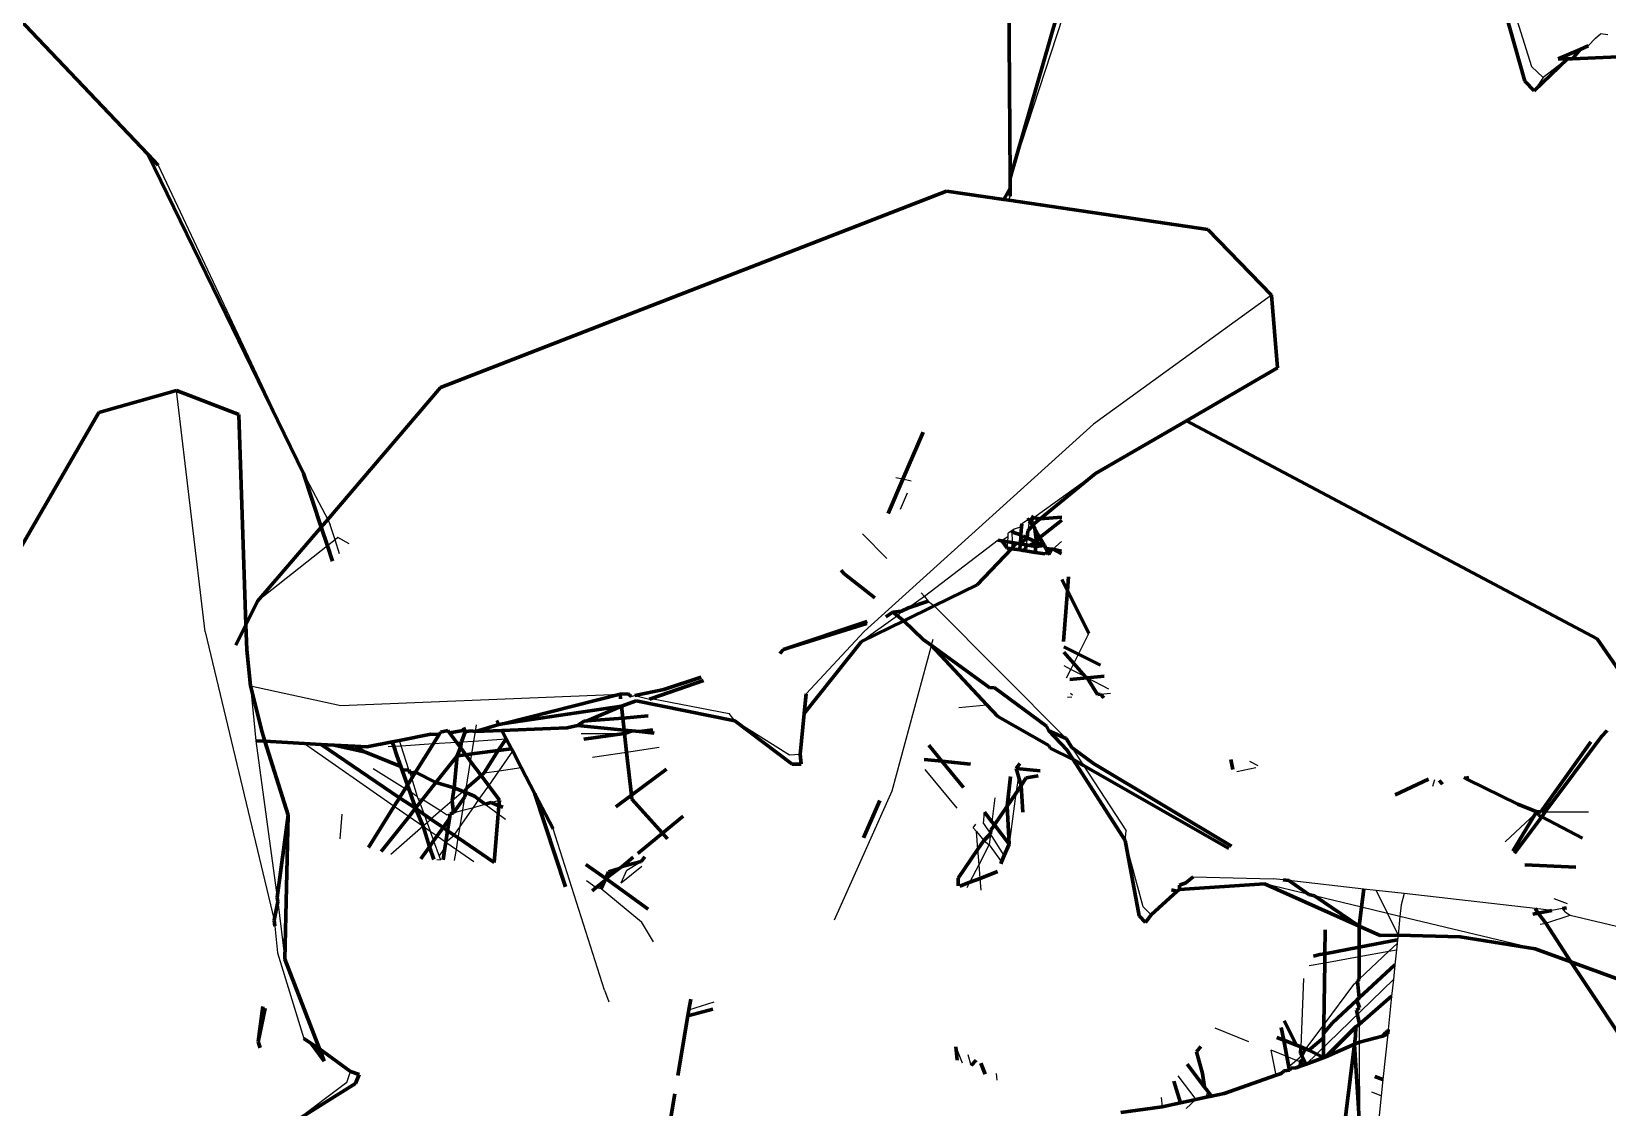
# Model space of a CAD drawing. Header units: millimetres. Extents: x 4307 to 31003, y 2809 to 20009.
# Drawn here: x 9845.02 to 9866.32, y 8947.4 to 8961.95 of the extents above; entities that cross this region are included whole.
import ezdxf

# ---------------------------------------------------------------- set-up
doc = ezdxf.new("R2010")
doc.units = ezdxf.units.MM
doc.layers.add('ProfileEdges', color=7, linetype='Continuous')

msp = doc.modelspace()

# ---------------------------------------------------------------- linework, layer by layer
for p, q in [((9864.87, 8962.816), (9865.29, 8961.473)), ((9858.246, 8959.965), (9859.039, 8962.393)), ((9866.155, 8961.858), (9866.056, 8961.752)), ((9866.155, 8961.858), (9866.223, 8961.915)), ((9866.324, 8961.902), (9866.223, 8961.915)), ((9865.779, 8961.577), (9865.451, 8961.326)), ((9865.29, 8961.473), (9865.451, 8961.326)), ((9865.451, 8961.326), (9865.33, 8961.145)), ((9846.733, 8960.141), (9848.696, 8955.97)), ((9858.23, 8959.665), (9858.247, 8959.723)), ((9861.78, 8958.381), (9859.371, 8956.639)), ((9847.368, 8953.83), (9846.983, 8957.095)), ((9859.371, 8956.639), (9856.274, 8953.834)), ((9848.696, 8955.97), (9849.025, 8955.351)), ((9856.796, 8955.893), (9856.704, 8955.914)), ((9856.909, 8955.868), (9856.796, 8955.893)), ((9859.401, 8955.97), (9858.566, 8955.371)), ((9856.763, 8955.489), (9856.859, 8955.708)), ((9849.025, 8955.351), (9849.059, 8955.278)), ((9849.125, 8955.075), (9849.059, 8955.278)), ((9858.268, 8955.196), (9858.221, 8955.164)), ((9858.299, 8955.218), (9858.268, 8955.196)), ((9858.268, 8955.196), (9858.276, 8955.038)), ((9858.401, 8955.252), (9858.299, 8955.218)), ((9858.482, 8955.342), (9858.403, 8955.289)), ((9858.502, 8955.325), (9858.486, 8955.196)), ((9858.566, 8955.371), (9858.506, 8955.359)), ((9849.02, 8954.992), (9848.078, 8954.243)), ((9849.125, 8955.075), (9849.02, 8954.992)), ((9849.162, 8955.104), (9849.125, 8955.075)), ((9849.185, 8954.886), (9849.125, 8955.075)), ((9849.313, 8955.019), (9849.162, 8955.104)), ((9856.253, 8955.153), (9856.582, 8954.821)), ((9858.085, 8955.071), (9857.09, 8954.31)), ((9858.219, 8955.121), (9858.136, 8955.062)), ((9858.208, 8954.963), (9858.214, 8955.049)), ((9858.214, 8955.049), (9858.219, 8955.121)), ((9858.219, 8955.121), (9858.221, 8955.164)), ((9858.276, 8955.038), (9858.265, 8954.954)), ((9858.475, 8955.103), (9858.463, 8955.005)), ((9858.941, 8955.051), (9858.822, 8954.947)), ((9858.457, 8954.958), (9858.453, 8954.925)), ((9858.779, 8954.873), (9858.721, 8954.883)), ((9858.822, 8954.947), (9858.779, 8954.873)), ((9857.042, 8954.359), (9857.09, 8954.31)), ((9857.09, 8954.31), (9856.874, 8954.155)), ((9857.09, 8954.31), (9857.14, 8954.244)), ((9857.14, 8954.244), (9857.22, 8954.18)), ((9857.22, 8954.18), (9859.003, 8952.386)), ((9856.724, 8954.048), (9856.237, 8953.698)), ((9856.779, 8954.108), (9856.724, 8954.048)), ((9847.368, 8953.83), (9848.302, 8949.931)), ((9855.491, 8952.994), (9856.274, 8953.834)), ((9857.201, 8953.727), (9857.18, 8953.648)), ((9859.171, 8953.528), (9859.312, 8953.809)), ((9857.173, 8953.623), (9856.649, 8951.676)), ((9859.107, 8953.401), (9859.171, 8953.528)), ((9859.067, 8953.322), (9858.977, 8953.369)), ((9859.009, 8953.206), (9859.067, 8953.322)), ((9859.067, 8953.322), (9859.107, 8953.401)), ((9859.265, 8953.221), (9859.067, 8953.322)), ((9847.98, 8953.098), (9848.055, 8952.357)), ((9847.98, 8953.098), (9849.2, 8952.832)), ((9859.582, 8953.057), (9859.289, 8953.208)), ((9849.2, 8952.832), (9852.975, 8952.986)), ((9853.125, 8952.956), (9853.177, 8952.967)), ((9853.177, 8952.967), (9853.371, 8952.919)), ((9853.4, 8952.929), (9854.45, 8952.724)), ((9857.555, 8952.805), (9857.931, 8952.841)), ((9859.022, 8952.945), (9859.08, 8952.951)), ((9859.091, 8952.975), (9859.06, 8952.997)), ((9859.468, 8952.987), (9859.602, 8953)), ((9854.528, 8952.628), (9854.45, 8952.724)), ((9855.265, 8952.163), (9854.528, 8952.628)), ((9851.001, 8952.354), (9851.022, 8952.483)), ((9851.022, 8952.483), (9851.036, 8952.574)), ((9852.451, 8952.455), (9853.035, 8952.454)), ((9848.055, 8952.357), (9848.342, 8950.236)), ((9848.709, 8952.32), (9849.924, 8951.473)), ((9849.84, 8952.279), (9849.916, 8952.284)), ((9849.916, 8952.284), (9850.019, 8952.29)), ((9850.019, 8952.29), (9849.996, 8952.363)), ((9850.019, 8952.29), (9850.453, 8952.319)), ((9850.123, 8951.966), (9850.019, 8952.29)), ((9850.453, 8952.319), (9850.763, 8952.339)), ((9850.763, 8952.339), (9850.831, 8952.343)), ((9850.831, 8952.343), (9851.001, 8952.354)), ((9850.972, 8952.179), (9851.001, 8952.354)), ((9851.001, 8952.354), (9851.437, 8952.382)), ((9851.34, 8951.951), (9851.524, 8952.215)), ((9852.601, 8952.137), (9853.064, 8952.205)), ((9853.064, 8952.205), (9853.502, 8952.269)), ((9859.081, 8952.265), (9859.238, 8952.024)), ((9850.896, 8951.71), (9850.956, 8952.079)), ((9850.956, 8952.079), (9850.972, 8952.179)), ((9851.34, 8951.951), (9851.639, 8951.995)), ((9855.407, 8952.173), (9855.265, 8952.163)), ((9859.238, 8952.024), (9859.813, 8951.139)), ((9861.567, 8951.992), (9861.31, 8951.936)), ((9861.6, 8952.017), (9861.484, 8952.077)), ((9850.071, 8951.707), (9849.637, 8951.979)), ((9850.16, 8951.85), (9850.138, 8951.92)), ((9850.24, 8951.601), (9850.16, 8951.85)), ((9851.139, 8951.922), (9851.34, 8951.951)), ((9851.2, 8951.75), (9851.34, 8951.951)), ((9857.095, 8951.968), (9857.528, 8951.446)), ((9858.36, 8951.874), (9858.324, 8951.646)), ((9863.979, 8951.828), (9863.955, 8951.74)), ((9850.133, 8951.669), (9850.071, 8951.707)), ((9850.24, 8951.601), (9850.133, 8951.669)), ((9850.249, 8951.573), (9850.24, 8951.601)), ((9850.304, 8951.561), (9850.249, 8951.573)), ((9850.249, 8951.573), (9850.269, 8951.517)), ((9850.55, 8951.408), (9850.304, 8951.561)), ((9850.854, 8951.673), (9850.708, 8951.546)), ((9850.849, 8951.417), (9850.878, 8951.598)), ((9850.896, 8951.71), (9850.854, 8951.673)), ((9850.878, 8951.598), (9850.854, 8951.673)), ((9850.995, 8951.457), (9851.069, 8951.564)), ((9851.069, 8951.564), (9851.2, 8951.75)), ((9856.649, 8951.676), (9855.869, 8949.932)), ((9858.04, 8951.585), (9858, 8951.262)), ((9858.324, 8951.646), (9858.233, 8950.959)), ((9849.193, 8951.032), (9849.219, 8951.363)), ((9849.924, 8951.473), (9850.124, 8951.334)), ((9850.269, 8951.517), (9850.327, 8951.359)), ((9850.327, 8951.359), (9850.367, 8951.249)), ((9850.55, 8951.408), (9850.42, 8951.295)), ((9850.708, 8951.546), (9850.55, 8951.408)), ((9850.631, 8951.357), (9850.55, 8951.408)), ((9850.631, 8951.357), (9850.681, 8951.371)), ((9850.724, 8951.383), (9850.849, 8951.417)), ((9850.813, 8951.197), (9850.995, 8951.457)), ((9850.813, 8951.197), (9850.849, 8951.417)), ((9850.849, 8951.417), (9850.995, 8951.457)), ((9850.995, 8951.457), (9851.153, 8951.5)), ((9851.153, 8951.5), (9851.33, 8951.367)), ((9851.232, 8951.522), (9851.346, 8951.553)), ((9851.33, 8951.367), (9851.426, 8951.295)), ((9857.888, 8951.239), (9857.901, 8951.392)), ((9864.935, 8950.989), (9865.345, 8951.375)), ((9865.417, 8951.394), (9865.478, 8951.394)), ((9865.478, 8951.394), (9866.062, 8951.395)), ((9850.313, 8951.202), (9849.876, 8950.82)), ((9850.124, 8951.334), (9850.313, 8951.202)), ((9850.367, 8951.249), (9850.313, 8951.202)), ((9850.313, 8951.202), (9850.408, 8951.136)), ((9850.42, 8951.295), (9850.367, 8951.249)), ((9850.367, 8951.249), (9850.408, 8951.136)), ((9850.408, 8951.136), (9850.455, 8951.005)), ((9850.408, 8951.136), (9850.502, 8951.071)), ((9850.733, 8951.082), (9850.813, 8951.197)), ((9850.788, 8951.044), (9850.813, 8951.197)), ((9852.765, 8948.983), (9852.071, 8951.168)), ((9857.748, 8951.181), (9857.782, 8951.228)), ((9857.748, 8951.181), (9857.79, 8951.13)), ((9857.888, 8951.239), (9857.98, 8951.098)), ((9859.803, 8951.008), (9859.813, 8951.139)), ((9850.455, 8951.005), (9850.532, 8950.795)), ((9850.502, 8951.071), (9850.622, 8950.987)), ((9850.622, 8950.987), (9850.733, 8951.082)), ((9850.622, 8950.987), (9850.763, 8950.888)), ((9850.763, 8950.888), (9850.788, 8951.044)), ((9857.79, 8951.13), (9857.89, 8951.01)), ((9857.81, 8950.892), (9857.79, 8951.13)), ((9857.827, 8950.686), (9857.962, 8950.951)), ((9857.89, 8951.01), (9857.962, 8950.951)), ((9857.98, 8951.098), (9857.962, 8950.951)), ((9857.962, 8950.951), (9858.131, 8950.72)), ((9858.168, 8950.808), (9857.98, 8951.098)), ((9860.043, 8950.11), (9859.803, 8951.008)), ((9850.501, 8950.75), (9850.549, 8950.748)), ((9850.532, 8950.795), (9850.609, 8950.905)), ((9850.532, 8950.795), (9850.549, 8950.748)), ((9850.739, 8950.738), (9850.763, 8950.888)), ((9850.763, 8950.888), (9850.997, 8950.725)), ((9853.066, 8950.606), (9853.259, 8950.723)), ((9857.827, 8950.686), (9857.81, 8950.892)), ((9852.989, 8950.434), (9853.269, 8950.661)), ((9852.989, 8950.434), (9853.066, 8950.606)), ((9857.704, 8950.443), (9857.827, 8950.686)), ((9857.843, 8950.497), (9857.827, 8950.686)), ((9857.856, 8950.337), (9857.843, 8950.497)), ((9860.722, 8950.516), (9861.801, 8950.492)), ((9852.523, 8950.468), (9852.651, 8950.371)), ((9852.651, 8950.371), (9852.721, 8950.361)), ((9852.721, 8950.361), (9853.266, 8949.908)), ((9857.667, 8950.372), (9857.704, 8950.443)), ((9862.285, 8950.278), (9861.683, 8950.423)), ((9861.938, 8950.477), (9861.801, 8950.492)), ((9863.024, 8950.352), (9862.012, 8950.468)), ((9863.192, 8950.333), (9863.024, 8950.352)), ((9863.192, 8950.333), (9863.344, 8950.023)), ((9863.571, 8950.29), (9863.192, 8950.333)), ((9863.571, 8950.29), (9863.53, 8950.137)), ((9865.342, 8950.087), (9863.571, 8950.29)), ((9848.349, 8950.179), (9848.444, 8949.404)), ((9860.15, 8950.005), (9860.043, 8950.11)), ((9862.994, 8950.107), (9862.359, 8950.26)), ((9863.344, 8950.023), (9862.994, 8950.107)), ((9863.53, 8950.137), (9863.514, 8949.982)), ((9865.568, 8950.061), (9865.342, 8950.087)), ((9865.711, 8950.089), (9865.568, 8950.061)), ((9865.778, 8950.151), (9865.596, 8950.222)), ((9865.753, 8950.04), (9865.711, 8950.089)), ((9853.425, 8949.638), (9853.266, 8949.908)), ((9863.344, 8950.023), (9863.488, 8949.73)), ((9863.514, 8949.982), (9863.344, 8950.023)), ((9863.514, 8949.982), (9863.488, 8949.73)), ((9865.342, 8949.542), (9863.514, 8949.982)), ((9865.408, 8949.876), (9865.487, 8949.891)), ((9865.487, 8949.891), (9865.813, 8950)), ((9865.753, 8950.04), (9865.813, 8950)), ((9865.813, 8950), (9868.499, 8949.356)), ((9848.31, 8949.852), (9848.347, 8949.491)), ((9863.481, 8949.665), (9863.476, 8949.614)), ((9863.488, 8949.73), (9863.481, 8949.665)), ((9848.347, 8949.491), (9848.7, 8948.332)), ((9862.498, 8949.355), (9862.964, 8949.438)), ((9862.964, 8949.438), (9863.366, 8949.51)), ((9862.965, 8949.133), (9863.366, 8949.51)), ((9863.366, 8949.51), (9863.476, 8949.614)), ((9863.366, 8949.51), (9863.467, 8949.528)), ((9863.467, 8949.528), (9863.446, 8949.328)), ((9863.476, 8949.614), (9863.467, 8949.528)), ((9862.288, 8949.317), (9862.498, 8949.355)), ((9863.446, 8949.328), (9863.425, 8949.13)), ((9862.209, 8949.142), (9862.176, 8948.217)), ((9863.425, 8949.13), (9862.245, 8947.984)), ((9862.888, 8949.061), (9862.485, 8948.522)), ((9862.888, 8949.061), (9862.939, 8949.108)), ((9863.425, 8949.13), (9863.402, 8948.903)), ((9852.765, 8948.983), (9852.822, 8948.826)), ((9853.906, 8948.719), (9854.247, 8948.828)), ((9863.402, 8948.903), (9863.355, 8948.455)), ((9861.474, 8948.284), (9861.016, 8948.471)), ((9862.485, 8948.522), (9862.238, 8948.192)), ((9862.967, 8948.28), (9862.966, 8948.527)), ((9863.349, 8948.394), (9863.284, 8947.775)), ((9863.352, 8948.426), (9863.349, 8948.394)), ((9863.355, 8948.455), (9863.352, 8948.426)), ((9857.514, 8948.22), (9857.6, 8948.003)), ((9861.84, 8947.835), (9861.773, 8948.173)), ((9861.985, 8948.088), (9861.773, 8948.173)), ((9862.97, 8947.098), (9862.967, 8948.28)), ((9857.719, 8947.964), (9857.681, 8948.11)), ((9862.117, 8948.035), (9861.985, 8948.088)), ((9862.117, 8948.035), (9862.012, 8947.947)), ((9862.189, 8948.095), (9862.117, 8948.035)), ((9862.168, 8948.015), (9862.117, 8948.035)), ((9862.245, 8947.984), (9862.168, 8948.015)), ((9849.282, 8947.737), (9848.594, 8947.22)), ((9849.282, 8947.737), (9849.334, 8947.883)), ((9858.069, 8947.767), (9858.062, 8947.857)), ((9860.514, 8947.826), (9860.756, 8947.506)), ((9863.284, 8947.775), (9863.261, 8947.554)), ((9860.286, 8947.534), (9860.303, 8947.409)), ((9860.914, 8947.624), (9860.894, 8947.536)), ((9860.936, 8947.545), (9860.914, 8947.624)), ((9863.261, 8947.554), (9863.133, 8947.606)), ((9863.261, 8947.554), (9863.162, 8946.599)), ((9860.624, 8947.387), (9860.756, 8947.506))]:
    msp.add_line(p, q)
at = {"layer": 'ProfileEdges', "lineweight": 211}
for p, q in [((9858.214, 8964.76), (9858.246, 8959.965)), ((9858.246, 8959.965), (9859.046, 8962.741)), ((9865.2, 8961.276), (9864.837, 8962.577)), ((9844.674, 8962.306), (9846.592, 8960.289)), ((9865.779, 8961.577), (9865.33, 8961.145)), ((9865.65, 8961.578), (9865.949, 8961.706)), ((9865.65, 8961.578), (9865.779, 8961.577)), ((9865.845, 8961.576), (9865.779, 8961.577)), ((9865.949, 8961.706), (9865.845, 8961.576)), ((9865.845, 8961.576), (9866.573, 8961.609)), ((9865.949, 8961.706), (9866.056, 8961.752)), ((9865.33, 8961.145), (9865.2, 8961.276)), ((9848.696, 8955.97), (9846.592, 8960.289)), ((9846.592, 8960.289), (9846.733, 8960.141)), ((9858.246, 8959.827), (9858.246, 8959.965)), ((9857.387, 8959.788), (9850.551, 8957.136)), ((9857.387, 8959.788), (9858.162, 8959.675)), ((9858.162, 8959.675), (9858.246, 8959.827)), ((9858.162, 8959.675), (9858.23, 8959.665)), ((9858.23, 8959.665), (9860.92, 8959.269)), ((9858.246, 8959.827), (9858.247, 8959.723)), ((9860.92, 8959.269), (9861.78, 8958.381)), ((9861.861, 8957.4), (9861.78, 8958.381)), ((9861.861, 8957.4), (9860.631, 8956.685)), ((9849.025, 8955.351), (9850.551, 8957.136)), ((9845.93, 8956.797), (9846.983, 8957.095)), ((9847.822, 8956.767), (9846.983, 8957.095)), ((9844.425, 8954.193), (9845.93, 8956.797)), ((9847.822, 8956.767), (9847.919, 8953.923)), ((9860.631, 8956.685), (9859.401, 8955.97)), ((9866.179, 8953.735), (9860.631, 8956.685)), ((9856.796, 8955.893), (9857.069, 8956.528)), ((9848.935, 8955.246), (9848.696, 8955.97)), ((9856.597, 8955.428), (9856.796, 8955.893)), ((9858.653, 8955.356), (9859.401, 8955.97)), ((9858.563, 8955.398), (9858.532, 8955.346)), ((9848.078, 8954.243), (9848.935, 8955.246)), ((9848.935, 8955.246), (9849.025, 8955.351)), ((9849.02, 8954.992), (9848.935, 8955.246)), ((9858.294, 8955.175), (9858.268, 8955.196)), ((9858.401, 8955.252), (9858.393, 8955.14)), ((9858.403, 8955.289), (9858.401, 8955.252)), ((9858.486, 8955.196), (9858.475, 8955.103)), ((9858.482, 8955.342), (9858.506, 8955.359)), ((9858.486, 8955.196), (9858.556, 8955.271)), ((9858.506, 8955.359), (9858.502, 8955.325)), ((9858.502, 8955.325), (9858.556, 8955.271)), ((9858.506, 8955.359), (9858.532, 8955.346)), ((9858.532, 8955.346), (9858.566, 8955.371)), ((9858.532, 8955.346), (9858.556, 8955.271)), ((9858.556, 8955.271), (9858.577, 8955.293)), ((9858.556, 8955.271), (9858.582, 8955.224)), ((9858.566, 8955.371), (9858.653, 8955.356)), ((9858.577, 8955.293), (9858.653, 8955.356)), ((9858.582, 8955.224), (9858.648, 8955.107)), ((9858.601, 8955.043), (9858.582, 8955.224)), ((9858.648, 8955.107), (9858.946, 8955.339)), ((9858.653, 8955.356), (9858.946, 8955.379)), ((9849.088, 8954.785), (9849.02, 8954.992)), ((9858.085, 8955.071), (9858.136, 8955.062)), ((9858.136, 8955.062), (9858.214, 8955.049)), ((9858.136, 8955.062), (9858.208, 8954.963)), ((9858.214, 8955.049), (9858.276, 8955.038)), ((9858.265, 8954.954), (9858.329, 8955.029)), ((9858.276, 8955.038), (9858.329, 8955.029)), ((9858.393, 8955.14), (9858.294, 8955.175)), ((9858.329, 8955.029), (9858.384, 8955.019)), ((9858.384, 8955.019), (9858.378, 8954.937)), ((9858.384, 8955.019), (9858.475, 8955.103)), ((9858.389, 8955.093), (9858.384, 8955.019)), ((9858.384, 8955.019), (9858.463, 8955.005)), ((9858.393, 8955.14), (9858.389, 8955.093)), ((9858.421, 8955.127), (9858.389, 8955.093)), ((9858.475, 8955.103), (9858.421, 8955.127)), ((9858.463, 8955.005), (9858.457, 8954.958)), ((9858.463, 8955.005), (9858.507, 8954.998)), ((9858.601, 8955.043), (9858.475, 8955.103)), ((9858.507, 8954.998), (9858.601, 8955.043)), ((9858.507, 8954.998), (9858.595, 8954.983)), ((9858.586, 8954.904), (9858.595, 8954.983)), ((9858.595, 8954.983), (9858.601, 8955.043)), ((9858.595, 8954.983), (9858.709, 8954.998)), ((9858.601, 8955.043), (9858.648, 8955.107)), ((9858.709, 8954.998), (9858.601, 8955.043)), ((9858.648, 8955.107), (9858.709, 8954.998)), ((9858.709, 8954.998), (9858.731, 8954.959)), ((9857.803, 8954.466), (9858.265, 8954.954)), ((9858.208, 8954.963), (9858.265, 8954.954)), ((9858.265, 8954.954), (9858.378, 8954.937)), ((9858.378, 8954.937), (9858.42, 8954.93)), ((9858.42, 8954.93), (9858.457, 8954.958)), ((9858.42, 8954.93), (9858.453, 8954.925)), ((9858.453, 8954.925), (9858.586, 8954.904)), ((9858.586, 8954.904), (9858.721, 8954.883)), ((9858.721, 8954.883), (9858.758, 8954.911)), ((9858.731, 8954.959), (9858.758, 8954.911)), ((9858.822, 8954.947), (9858.731, 8954.959)), ((9858.758, 8954.911), (9858.822, 8954.947)), ((9858.758, 8954.911), (9858.779, 8954.873)), ((9858.939, 8954.883), (9858.822, 8954.947)), ((9858.939, 8954.923), (9858.822, 8954.947)), ((9856.001, 8954.621), (9855.963, 8954.664)), ((9856.417, 8954.291), (9856.001, 8954.621)), ((9859.036, 8954.575), (9859.022, 8954.389)), ((9857.803, 8954.466), (9857.22, 8954.18)), ((9858.946, 8954.54), (9859.022, 8954.389)), ((9859.022, 8954.389), (9858.968, 8953.698)), ((9859.022, 8954.389), (9859.312, 8953.809)), ((9848.078, 8954.243), (9847.919, 8953.923)), ((9856.874, 8954.155), (9856.779, 8954.108)), ((9857.22, 8954.18), (9856.811, 8953.979)), ((9856.874, 8954.155), (9857.14, 8954.244)), ((9847.919, 8953.923), (9847.783, 8953.649)), ((9847.919, 8953.923), (9847.93, 8953.585)), ((9855.183, 8953.591), (9856.316, 8953.969)), ((9855.183, 8953.591), (9856.308, 8953.944)), ((9856.811, 8953.979), (9856.237, 8953.698)), ((9856.66, 8954.098), (9856.567, 8954.034)), ((9856.66, 8954.098), (9856.779, 8954.108)), ((9856.724, 8954.048), (9856.66, 8954.098)), ((9856.811, 8953.979), (9856.724, 8954.048)), ((9857.073, 8953.726), (9856.811, 8953.979)), ((9855.463, 8952.725), (9856.237, 8953.698)), ((9857.073, 8953.726), (9857.18, 8953.648)), ((9866.179, 8953.735), (9866.723, 8952.948)), ((9847.98, 8953.098), (9847.93, 8953.585)), ((9855.136, 8953.535), (9855.183, 8953.591)), ((9857.931, 8952.841), (9857.18, 8953.648)), ((9857.18, 8953.648), (9857.973, 8953.071)), ((9858.97, 8953.629), (9859.171, 8953.528)), ((9859.107, 8953.401), (9858.972, 8953.556)), ((9859.171, 8953.528), (9859.466, 8953.379)), ((9859.265, 8953.221), (9859.107, 8953.401)), ((9848.137, 8952.475), (9847.98, 8953.098)), ((9853.4, 8952.929), (9854.103, 8953.174)), ((9853.565, 8953.05), (9854.069, 8953.218)), ((9857.973, 8953.071), (9858.031, 8953.077)), ((9858.031, 8953.077), (9858.739, 8952.553)), ((9859.054, 8953.184), (9859.289, 8953.208)), ((9859.289, 8953.208), (9859.265, 8953.221)), ((9859.289, 8953.208), (9859.519, 8953.232)), ((9859.428, 8952.984), (9859.289, 8953.208)), ((9851.414, 8952.591), (9852.975, 8952.986)), ((9852.975, 8952.986), (9853.086, 8952.99)), ((9852.975, 8952.986), (9852.982, 8952.926)), ((9852.994, 8952.823), (9853.193, 8952.896)), ((9853.086, 8952.99), (9853.125, 8952.956)), ((9853.177, 8952.967), (9853.565, 8953.05)), ((9854.528, 8952.628), (9853.193, 8952.896)), ((9853.371, 8952.919), (9853.4, 8952.929)), ((9855.491, 8952.994), (9855.463, 8952.725)), ((9858.082, 8952.686), (9857.931, 8952.841)), ((9859.428, 8952.984), (9859.468, 8952.987)), ((9859.512, 8952.937), (9859.468, 8952.987)), ((9851.337, 8952.575), (9851.308, 8952.629)), ((9852.994, 8952.823), (9851.414, 8952.591)), ((9852.529, 8952.625), (9852.488, 8952.621)), ((9852.529, 8952.625), (9852.994, 8952.823)), ((9853.011, 8952.665), (9852.529, 8952.625)), ((9852.994, 8952.823), (9853.011, 8952.665)), ((9853.354, 8952.694), (9853.011, 8952.665)), ((9853.011, 8952.665), (9853.03, 8952.501)), ((9855.302, 8952.04), (9854.528, 8952.628)), ((9855.463, 8952.725), (9855.407, 8952.173)), ((9858.77, 8952.292), (9858.082, 8952.686)), ((9848.176, 8952.35), (9848.137, 8952.475)), ((9850.416, 8952.448), (9849.996, 8952.363)), ((9850.529, 8952.44), (9850.416, 8952.448)), ((9850.529, 8952.44), (9850.453, 8952.319)), ((9850.551, 8952.475), (9850.529, 8952.44)), ((9850.648, 8952.495), (9850.551, 8952.475)), ((9850.671, 8952.464), (9850.648, 8952.495)), ((9850.671, 8952.464), (9850.854, 8952.495)), ((9850.763, 8952.339), (9850.671, 8952.464)), ((9850.831, 8952.343), (9850.883, 8952.478)), ((9850.883, 8952.478), (9850.854, 8952.495)), ((9850.883, 8952.478), (9850.861, 8952.538)), ((9850.883, 8952.478), (9850.954, 8952.493)), ((9850.954, 8952.493), (9851.022, 8952.483)), ((9851.022, 8952.483), (9851.337, 8952.575)), ((9851.377, 8952.497), (9851.022, 8952.483)), ((9851.337, 8952.575), (9851.414, 8952.591)), ((9852.262, 8952.532), (9851.377, 8952.497)), ((9851.437, 8952.382), (9851.377, 8952.497)), ((9852.262, 8952.532), (9852.4, 8952.563)), ((9852.4, 8952.563), (9852.488, 8952.621)), ((9852.4, 8952.563), (9853.03, 8952.501)), ((9853.035, 8952.454), (9852.486, 8952.381)), ((9853.03, 8952.501), (9853.14, 8952.49)), ((9853.03, 8952.501), (9853.035, 8952.454)), ((9853.14, 8952.49), (9853.035, 8952.454)), ((9853.035, 8952.454), (9853.064, 8952.205)), ((9853.14, 8952.49), (9853.239, 8952.481)), ((9853.42, 8952.505), (9853.239, 8952.481)), ((9853.239, 8952.481), (9853.435, 8952.461)), ((9858.77, 8952.492), (9858.739, 8952.553)), ((9859.013, 8952.233), (9858.77, 8952.492)), ((9858.77, 8952.492), (9859.003, 8952.386)), ((9865.478, 8951.394), (9866.24, 8952.415)), ((9866.314, 8952.496), (9866.24, 8952.415)), ((9848.055, 8952.357), (9848.176, 8952.35)), ((9848.488, 8951.352), (9848.176, 8952.35)), ((9848.709, 8952.32), (9848.176, 8952.35)), ((9848.938, 8952.307), (9848.709, 8952.32)), ((9849.113, 8952.298), (9848.938, 8952.307)), ((9849.995, 8951.586), (9848.938, 8952.307)), ((9849.392, 8952.282), (9849.113, 8952.298)), ((9849.113, 8952.298), (9849.535, 8952.201)), ((9849.392, 8952.282), (9849.535, 8952.201)), ((9849.553, 8952.273), (9849.392, 8952.282)), ((9849.535, 8952.201), (9850.011, 8952.011)), ((9849.897, 8952.343), (9849.553, 8952.273)), ((9849.996, 8952.363), (9849.897, 8952.343)), ((9849.916, 8952.284), (9849.897, 8952.343)), ((9849.958, 8952.16), (9849.916, 8952.284)), ((9850.453, 8952.319), (9850.21, 8951.931)), ((9850.819, 8952.264), (9850.763, 8952.339)), ((9850.773, 8952.153), (9850.819, 8952.264)), ((9850.819, 8952.264), (9850.831, 8952.343)), ((9850.89, 8952.168), (9850.819, 8952.264)), ((9851.326, 8952.226), (9850.972, 8952.179)), ((9851.326, 8952.226), (9851.139, 8951.922)), ((9851.437, 8952.382), (9851.326, 8952.226)), ((9851.506, 8952.25), (9851.326, 8952.226)), ((9851.506, 8952.25), (9851.437, 8952.382)), ((9851.524, 8952.215), (9851.506, 8952.25)), ((9851.639, 8951.995), (9851.524, 8952.215)), ((9853.064, 8952.205), (9853.129, 8951.622)), ((9857.325, 8952.08), (9857.148, 8952.298)), ((9858.77, 8952.292), (9858.786, 8952.259)), ((9859.096, 8952.105), (9858.786, 8952.259)), ((9859.003, 8952.386), (9859.081, 8952.265)), ((9859.096, 8952.105), (9859.013, 8952.233)), ((9859.081, 8952.265), (9859.375, 8952.052)), ((9866.094, 8952.341), (9865.417, 8951.394)), ((9850.011, 8952.011), (9849.958, 8952.16)), ((9850.011, 8952.011), (9850.029, 8951.96)), ((9850.773, 8952.153), (9850.487, 8951.791)), ((9850.735, 8951.721), (9850.773, 8952.153)), ((9850.773, 8952.153), (9850.89, 8952.168)), ((9850.972, 8952.179), (9850.89, 8952.168)), ((9850.956, 8952.079), (9850.89, 8952.168)), ((9851.098, 8951.887), (9850.956, 8952.079)), ((9851.825, 8951.639), (9851.639, 8951.995)), ((9855.423, 8952.04), (9855.302, 8952.04)), ((9855.423, 8952.04), (9855.407, 8952.173)), ((9857.086, 8952.103), (9857.325, 8952.08)), ((9857.325, 8952.08), (9857.712, 8952.042)), ((9857.614, 8951.723), (9857.325, 8952.08)), ((9858.327, 8951.982), (9858.378, 8952.052)), ((9859.803, 8951.008), (9859.096, 8952.105)), ((9859.238, 8952.024), (9859.096, 8952.105)), ((9861.2, 8950.9), (9859.238, 8952.024)), ((9859.375, 8952.052), (9861.24, 8950.932)), ((9861.255, 8951.967), (9861.229, 8952.102)), ((9850.029, 8951.96), (9850.123, 8951.966)), ((9850.101, 8951.756), (9850.029, 8951.96)), ((9850.16, 8951.85), (9850.101, 8951.756)), ((9850.138, 8951.92), (9850.123, 8951.966)), ((9850.138, 8951.92), (9850.21, 8951.931)), ((9850.21, 8951.931), (9850.16, 8951.85)), ((9850.21, 8951.931), (9850.487, 8951.791)), ((9850.487, 8951.791), (9850.304, 8951.561)), ((9850.487, 8951.791), (9850.735, 8951.721)), ((9850.896, 8951.71), (9851.098, 8951.887)), ((9851.139, 8951.922), (9851.098, 8951.887)), ((9851.2, 8951.75), (9851.098, 8951.887)), ((9853.129, 8951.622), (9853.605, 8951.973)), ((9858.206, 8951.473), (9858.25, 8951.876)), ((9858.327, 8951.982), (9858.36, 8951.874)), ((9858.327, 8951.982), (9858.654, 8951.95)), ((9858.396, 8951.752), (9858.36, 8951.874)), ((9858.465, 8951.854), (9858.396, 8951.752)), ((9858.626, 8951.882), (9858.465, 8951.854)), ((9863.899, 8951.836), (9863.449, 8951.625)), ((9864.088, 8951.77), (9864.044, 8951.822)), ((9864.377, 8951.861), (9864.427, 8951.832)), ((9864.427, 8951.832), (9864.42, 8951.878)), ((9865.106, 8951.502), (9864.427, 8951.832)), ((9849.995, 8951.586), (9849.924, 8951.473)), ((9850.071, 8951.707), (9849.995, 8951.586)), ((9850.212, 8951.445), (9849.995, 8951.586)), ((9850.101, 8951.756), (9850.071, 8951.707)), ((9850.133, 8951.669), (9850.101, 8951.756)), ((9850.212, 8951.445), (9850.133, 8951.669)), ((9850.304, 8951.561), (9850.269, 8951.517)), ((9850.708, 8951.546), (9850.735, 8951.721)), ((9850.878, 8951.598), (9850.724, 8951.383)), ((9850.735, 8951.721), (9850.854, 8951.673)), ((9850.854, 8951.673), (9850.888, 8951.66)), ((9850.888, 8951.66), (9850.878, 8951.598)), ((9850.896, 8951.71), (9850.888, 8951.66)), ((9850.888, 8951.66), (9850.914, 8951.649)), ((9850.914, 8951.649), (9851.007, 8951.61)), ((9851.007, 8951.61), (9851.069, 8951.564)), ((9851.069, 8951.564), (9851.153, 8951.5)), ((9851.346, 8951.553), (9851.2, 8951.75)), ((9852.239, 8950.382), (9851.825, 8951.639)), ((9852.071, 8951.168), (9851.825, 8951.639)), ((9852.917, 8951.465), (9853.129, 8951.622)), ((9853.129, 8951.622), (9853.135, 8951.569)), ((9853.547, 8951.107), (9853.135, 8951.569)), ((9858.324, 8951.646), (9858.206, 8951.473)), ((9858.396, 8951.752), (9858.324, 8951.646)), ((9858.417, 8951.392), (9858.396, 8951.752)), ((9848.488, 8951.352), (9848.342, 8950.236)), ((9848.488, 8951.352), (9848.444, 8949.404)), ((9849.924, 8951.473), (9849.574, 8950.914)), ((9850.212, 8951.445), (9850.124, 8951.334)), ((9850.269, 8951.517), (9850.212, 8951.445)), ((9850.313, 8951.202), (9850.212, 8951.445)), ((9850.327, 8951.359), (9850.212, 8951.445)), ((9850.42, 8951.295), (9850.327, 8951.359)), ((9850.671, 8951.308), (9850.681, 8951.371)), ((9850.681, 8951.371), (9850.724, 8951.383)), ((9850.724, 8951.383), (9850.708, 8951.546)), ((9851.153, 8951.5), (9851.232, 8951.522)), ((9851.339, 8951.479), (9851.232, 8951.522)), ((9851.33, 8951.367), (9851.274, 8950.712)), ((9851.339, 8951.479), (9851.33, 8951.367)), ((9851.346, 8951.553), (9851.339, 8951.479)), ((9851.393, 8951.458), (9851.339, 8951.479)), ((9856.267, 8951.045), (9856.486, 8951.548)), ((9858, 8951.262), (9857.901, 8951.392)), ((9858.206, 8951.473), (9858.033, 8951.219)), ((9858.233, 8950.959), (9858.206, 8951.473)), ((9865.345, 8951.375), (9865.04, 8950.866)), ((9865.106, 8951.502), (9865.365, 8951.394)), ((9865.345, 8951.375), (9865.365, 8951.394)), ((9865.365, 8951.394), (9865.417, 8951.394)), ((9865.365, 8951.394), (9865.388, 8951.353)), ((9865.388, 8951.353), (9865.431, 8951.33)), ((9865.431, 8951.33), (9865.478, 8951.394)), ((9850.124, 8951.334), (9849.748, 8950.86)), ((9850.398, 8950.925), (9850.313, 8951.202)), ((9850.583, 8951.184), (9850.42, 8951.295)), ((9850.583, 8951.184), (9850.502, 8951.071)), ((9850.671, 8951.308), (9850.583, 8951.184)), ((9850.645, 8951.141), (9850.583, 8951.184)), ((9850.622, 8950.987), (9850.645, 8951.141)), ((9850.645, 8951.141), (9850.671, 8951.308)), ((9850.733, 8951.082), (9850.645, 8951.141)), ((9853.547, 8951.107), (9853.827, 8951.337)), ((9857.986, 8951.15), (9857.98, 8951.098)), ((9858.033, 8951.219), (9857.986, 8951.15)), ((9858, 8951.262), (9858.033, 8951.219)), ((9858.033, 8951.219), (9858.233, 8950.959)), ((9865.064, 8950.839), (9865.431, 8951.33)), ((9865.431, 8951.33), (9865.981, 8951.039)), ((9850.398, 8950.925), (9850.281, 8950.761)), ((9850.455, 8951.005), (9850.398, 8950.925)), ((9850.459, 8950.752), (9850.398, 8950.925)), ((9850.502, 8951.071), (9850.455, 8951.005)), ((9850.609, 8950.905), (9850.622, 8950.987)), ((9850.788, 8951.044), (9850.733, 8951.082)), ((9851.274, 8950.712), (9850.788, 8951.044)), ((9853.214, 8950.834), (9853.547, 8951.107)), ((9853.615, 8951.032), (9853.547, 8951.107)), ((9857.89, 8951.01), (9857.81, 8950.892)), ((9857.98, 8951.098), (9857.89, 8951.01)), ((9858.233, 8950.959), (9858.168, 8950.808)), ((9859.988, 8949.992), (9859.803, 8951.008)), ((9850.584, 8950.746), (9850.609, 8950.905)), ((9853.002, 8950.659), (9853.152, 8950.783)), ((9853.259, 8950.723), (9853.002, 8950.659)), ((9853.259, 8950.723), (9853.31, 8950.789)), ((9857.81, 8950.892), (9857.542, 8950.498)), ((9858.119, 8950.693), (9858.131, 8950.72)), ((9858.131, 8950.72), (9858.168, 8950.808)), ((9852.512, 8950.686), (9852.781, 8950.494)), ((9852.781, 8950.494), (9852.965, 8950.629)), ((9852.781, 8950.494), (9852.821, 8950.583)), ((9852.965, 8950.629), (9852.821, 8950.583)), ((9853.002, 8950.659), (9852.965, 8950.629)), ((9857.542, 8950.395), (9857.542, 8950.498)), ((9857.843, 8950.497), (9857.704, 8950.443)), ((9858.075, 8950.588), (9857.843, 8950.497)), ((9860.722, 8950.516), (9860.622, 8950.437)), ((9865.2, 8950.681), (9865.891, 8950.646)), ((9852.597, 8950.326), (9852.651, 8950.371)), ((9852.651, 8950.371), (9852.769, 8950.468)), ((9852.721, 8950.361), (9852.769, 8950.468)), ((9852.769, 8950.468), (9852.781, 8950.494)), ((9852.781, 8950.494), (9853.357, 8950.081)), ((9857.704, 8950.443), (9857.568, 8950.39)), ((9860.505, 8950.323), (9860.15, 8950.005)), ((9860.428, 8950.34), (9860.505, 8950.323)), ((9860.505, 8950.323), (9860.533, 8950.347)), ((9860.533, 8950.347), (9861.683, 8950.423)), ((9860.536, 8950.404), (9860.533, 8950.347)), ((9860.536, 8950.404), (9860.622, 8950.437)), ((9862.963, 8949.85), (9861.683, 8950.423)), ((9862.012, 8950.468), (9861.938, 8950.477)), ((9862.012, 8950.468), (9862.285, 8950.278)), ((9862.994, 8950.107), (9863.024, 8950.352)), ((9848.349, 8950.179), (9848.302, 8949.931)), ((9848.342, 8950.236), (9848.349, 8950.179)), ((9862.359, 8950.26), (9862.285, 8950.278)), ((9862.963, 8949.85), (9862.359, 8950.26)), ((9862.963, 8949.85), (9862.994, 8950.107)), ((9865.342, 8950.087), (9865.383, 8950.026)), ((9865.711, 8950.089), (9865.766, 8950.099)), ((9848.31, 8949.852), (9848.302, 8949.931)), ((9859.988, 8949.992), (9860.074, 8949.899)), ((9860.15, 8950.005), (9860.074, 8949.899)), ((9865.312, 8950.013), (9865.383, 8950.026)), ((9865.383, 8950.026), (9865.568, 8950.061)), ((9865.383, 8950.026), (9865.487, 8949.891)), ((9865.487, 8949.891), (9865.824, 8949.366)), ((9862.5, 8949.478), (9862.505, 8949.8)), ((9863.248, 8949.726), (9862.963, 8949.85)), ((9862.963, 8949.566), (9862.963, 8949.85)), ((9862.963, 8949.566), (9863.481, 8949.665)), ((9863.248, 8949.726), (9863.488, 8949.73)), ((9863.488, 8949.73), (9864.326, 8949.707)), ((9864.326, 8949.707), (9865.342, 8949.542)), ((9862.346, 8949.446), (9862.43, 8949.465)), ((9862.43, 8949.465), (9862.5, 8949.478)), ((9862.498, 8949.355), (9862.5, 8949.478)), ((9862.5, 8949.478), (9862.963, 8949.566)), ((9862.964, 8949.438), (9862.963, 8949.566)), ((9862.965, 8949.133), (9862.964, 8949.438)), ((9865.824, 8949.366), (9865.342, 8949.542)), ((9848.913, 8948.191), (9848.444, 8949.404)), ((9862.485, 8948.522), (9862.498, 8949.355)), ((9863.446, 8949.328), (9862.965, 8948.882)), ((9867.927, 8948.598), (9865.824, 8949.366)), ((9865.824, 8949.366), (9866.766, 8947.954)), ((9862.939, 8949.108), (9862.965, 8949.133)), ((9862.965, 8948.882), (9862.939, 8949.108)), ((9853.906, 8948.719), (9853.93, 8948.862)), ((9862.931, 8948.85), (9862.601, 8948.545)), ((9862.965, 8948.882), (9862.931, 8948.85)), ((9862.966, 8948.745), (9862.931, 8948.85)), ((9862.966, 8948.527), (9863.402, 8948.903)), ((9848.149, 8948.763), (9848.086, 8948.285)), ((9848.086, 8948.285), (9848.178, 8948.74)), ((9853.758, 8947.829), (9853.892, 8948.636)), ((9853.892, 8948.636), (9854.231, 8948.729)), ((9853.892, 8948.636), (9853.906, 8948.719)), ((9862.926, 8948.713), (9862.966, 8948.745)), ((9862.966, 8948.527), (9862.926, 8948.713)), ((9861.943, 8948.309), (9861.911, 8948.48)), ((9861.951, 8948.568), (9862.116, 8948.241)), ((9862.482, 8948.341), (9862.483, 8948.397)), ((9862.483, 8948.397), (9862.601, 8948.545)), ((9862.483, 8948.397), (9862.485, 8948.522)), ((9862.512, 8948.083), (9862.919, 8948.487)), ((9862.901, 8948.255), (9862.915, 8948.365)), ((9862.915, 8948.365), (9862.919, 8948.487)), ((9862.919, 8948.487), (9862.966, 8948.527)), ((9863.279, 8948.365), (9863.32, 8948.414)), ((9863.279, 8948.365), (9863.349, 8948.394)), ((9863.32, 8948.414), (9863.352, 8948.426)), ((9863.355, 8948.455), (9863.349, 8948.394)), ((9848.114, 8948.205), (9848.086, 8948.285)), ((9848.7, 8948.332), (9848.8, 8948.264)), ((9848.977, 8948.024), (9848.8, 8948.264)), ((9848.8, 8948.264), (9848.913, 8948.191)), ((9848.977, 8948.024), (9848.913, 8948.191)), ((9848.913, 8948.191), (9849.334, 8947.883)), ((9857.531, 8948.037), (9857.514, 8948.22)), ((9860.766, 8948.15), (9860.824, 8948.224)), ((9861.851, 8948.346), (9861.943, 8948.309)), ((9861.943, 8948.309), (9862.116, 8948.241)), ((9861.985, 8948.088), (9861.943, 8948.309)), ((9862.116, 8948.241), (9862.176, 8948.217)), ((9862.176, 8948.217), (9862.172, 8948.128)), ((9862.176, 8948.217), (9862.238, 8948.192)), ((9862.189, 8948.095), (9862.238, 8948.192)), ((9862.238, 8948.192), (9862.283, 8948.174)), ((9862.283, 8948.174), (9862.482, 8948.341)), ((9862.283, 8948.174), (9862.455, 8948.086)), ((9862.48, 8948.096), (9862.482, 8948.341)), ((9862.512, 8948.083), (9862.901, 8948.255)), ((9862.724, 8946.853), (9862.901, 8948.255)), ((9862.901, 8948.255), (9862.967, 8948.28)), ((9862.97, 8947.098), (9862.901, 8948.255)), ((9862.967, 8948.28), (9863.279, 8948.365)), ((9857.719, 8947.964), (9857.787, 8948.039)), ((9857.85, 8947.998), (9857.909, 8947.847)), ((9860.638, 8947.985), (9860.874, 8947.675)), ((9860.848, 8947.857), (9860.766, 8948.15)), ((9862.012, 8947.947), (9861.985, 8948.088)), ((9862.02, 8947.901), (9862.012, 8947.947)), ((9862.112, 8947.935), (9862.166, 8947.955)), ((9862.168, 8948.015), (9862.166, 8947.955)), ((9862.245, 8947.984), (9862.166, 8947.955)), ((9862.209, 8948.056), (9862.168, 8948.015)), ((9862.172, 8948.128), (9862.189, 8948.095)), ((9862.189, 8948.095), (9862.209, 8948.056)), ((9862.209, 8948.056), (9862.245, 8947.984)), ((9862.478, 8948.07), (9862.245, 8947.984)), ((9862.455, 8948.086), (9862.478, 8948.07)), ((9862.478, 8948.07), (9862.48, 8948.096)), ((9862.478, 8948.07), (9862.512, 8948.083)), ((9849.334, 8947.883), (9849.45, 8947.846)), ((9849.399, 8947.725), (9849.45, 8947.846)), ((9860.547, 8947.461), (9860.457, 8947.753)), ((9860.874, 8947.675), (9860.848, 8947.857)), ((9861.139, 8947.589), (9861.84, 8947.835)), ((9861.84, 8947.835), (9861.908, 8947.86)), ((9861.951, 8947.896), (9861.908, 8947.86)), ((9862.02, 8947.901), (9861.951, 8947.896)), ((9862.042, 8947.93), (9862.02, 8947.901)), ((9862.112, 8947.935), (9862.042, 8947.93)), ((9863.174, 8947.819), (9863.284, 8947.775)), ((9848.594, 8947.22), (9849.399, 8947.725)), ((9853.609, 8946.938), (9853.716, 8947.581)), ((9860.756, 8947.506), (9860.894, 8947.536)), ((9860.874, 8947.675), (9860.914, 8947.624)), ((9860.894, 8947.536), (9860.969, 8947.552)), ((9860.969, 8947.552), (9860.914, 8947.624)), ((9860.969, 8947.552), (9861.139, 8947.589)), ((9859.741, 8947.33), (9860.303, 8947.409)), ((9860.303, 8947.409), (9860.547, 8947.461)), ((9860.547, 8947.461), (9860.756, 8947.506))]:
    msp.add_line(p, q, dxfattribs=at)

doc.saveas('drawing.dxf')
